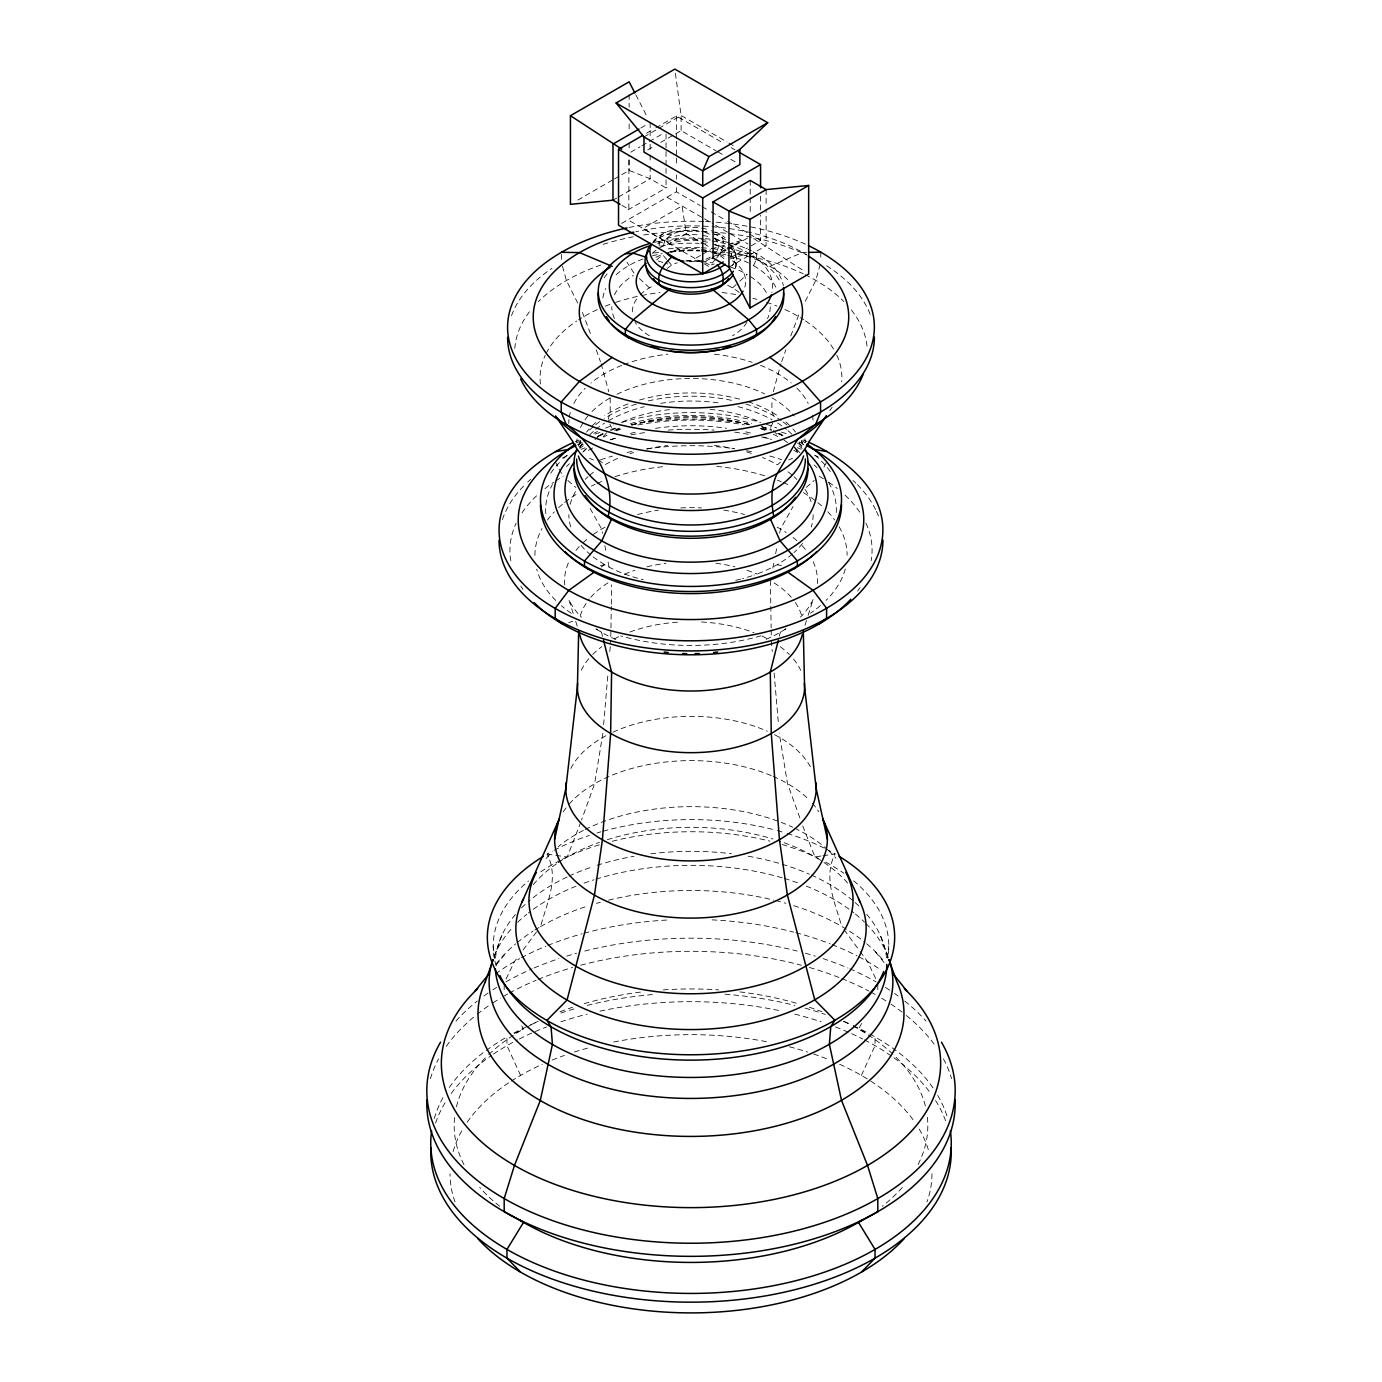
<?xml version="1.0" encoding="UTF-8"?>
<svg xmlns="http://www.w3.org/2000/svg" width="1382" height="1382" viewBox="0 0 1382 1382"><rect width="100%" height="100%" fill="white"/><g stroke="black" fill="none" stroke-linecap="round" stroke-linejoin="round"><path stroke-width="0.75" stroke-dasharray="5 3.75" d="M610.809 636.549L610.913 630.088M610.948 627.929L611.293 606.387M611.328 604.245L611.639 584.862M602.898 733.255L594.623 783.698L581.563 819.992M603.623 724.652L608.011 673.086M609.825 651.596L610.74 640.851M887.469 958.158L888.799 945.858M716.567 257.985C722.302 251.939 726.621 241.228 720.022 234.249A41.011 23.684 0 0 0 711.471 230.535M772.814 568.14L774.024 561.956M775.63 553.733L777.254 545.493M779.673 533.141L780.467 529.03L793.061 506.538M773.298 391.728L780.968 363.639M779.344 636.256L780.346 632.265L785.581 628.948M820.217 264.325L815.777 280.408L804.41 302.986M534.799 930.069A212.983 122.963 0 0 1 540.569 926.614C546.771 903.189 559.52 877.795 547.099 854.111A203.655 117.574 0 0 1 552.334 851.243M804.998 625.251L807.485 617.339M808.125 615.353L813.117 599.529M501.891 935.199L493.892 957.778M781.676 361.652L785.874 349.784M790.78 335.947L799.677 312.384M580.837 821.996L567.242 856.995A175.134 101.111 0 0 0 558.155 862.713M753.518 265.638L756.645 258.762L756.645 253.683L748.768 253.165L729.696 259.108A54.693 31.579 0 0 1 743.81 289.598M861.401 1075.403L875.031 1045.673L875.031 1036.932M770.62 427.435L773.022 422.443M506.071 978.992L514.467 961.578L518.198 956.586M823.931 467.168L826.816 461.692M861.677 1023.492L858.464 1029.003L867.654 1033.408M829.822 410.644L832.137 407.206M523.156 949.918L538.03 929.913M653.444 241.885L655.483 239.19M496.017 965.172L506.624 952.06M715.323 259.436L710.348 265.206L714.218 263.979M603.312 436.487L608.754 430.493M586.279 448.528L581.908 453.054A126.021 72.762 0 0 1 586.279 449.029M732.529 287.888L738.351 282.515M739.802 281.168L747.075 274.431M780.415 462.193L777.427 464.853A122.152 70.517 0 0 0 762.467 457.477M806.276 487.38L814.309 480.435M601.153 567.104L604.573 564.651A122.152 70.517 0 0 0 643.183 579.697M640.851 128.008L646.43 124.795M646.534 133.225L653.997 128.906M655.863 127.835L676.385 115.984L723.961 143.452M643.96 136.939L656.951 129.424M658.817 128.353L681.101 115.483L727.018 142.001M630.745 152.193L640.021 146.838M641.887 145.766L647.467 142.553M649.315 141.482L664.172 132.897M647.674 149.964L653.237 146.734M660.665 142.45L673.673 134.952M675.522 133.864L681.101 130.651L715.997 150.811M577.78 200.079L612.623 179.971M614.454 178.9L619.965 175.739M621.796 174.668L629.138 170.435L650.145 178.744L666.038 187.917L666.038 179.28M612.986 200.183L616.717 198.041M618.566 196.97L650.145 178.744L650.145 165.788M627.929 209.909L666.988 187.365M621.658 223.4L676.385 191.804L700.173 205.538M686.301 233.662L669.303 243.474L642.993 228.479L682.052 205.918L686.301 233.662L702.989 243.301M700.38 255.515L695.284 258.469L699.741 261.163M702.073 254.547L710.573 249.641M710.175 258.676L702.73 262.96L627.929 219.79M712.024 257.605L725.049 250.073M726.915 249.002L741.788 240.416L712.266 248.656L704.837 244.372M716.774 255.825L726.068 250.453M727.934 249.382L748.353 237.583M730.715 257.639L747.455 247.983M751.169 245.823L760.566 240.399L760.566 215.126M728.953 267.141L747.541 256.413M749.389 255.342L766.112 245.685L766.112 209.01M514.346 1033.408L523.536 1029.003L521.394 1025.323M788.742 459.93L792.508 458.271M769.912 266.311L802.597 252.509L806.639 252.44M568.762 622.522L572.684 621.382M600.462 565.756L604.573 564.651M820.977 856.028L814.931 856.892A175.134 101.111 0 0 0 778.688 840.826M822.998 855.734L835.091 853.99C822.67 877.674 835.384 903.085 841.69 926.458A212.983 122.963 0 0 1 865.08 942.438M714.218 234.56L720.022 234.249A41.011 23.684 0 0 1 725.135 237.842M671.669 234.785L662.013 234.284L659.508 237.894L659.11 246.134M547.099 854.111L567.242 856.995A175.134 101.111 0 0 1 599.442 842.346M781.417 565.687L777.323 564.582L780.726 567.035M658.143 260.956L667.817 263.997M589.63 458.358L593.396 459.999M728.85 143.054L736.209 147.304M731.285 147.684L734.948 149.792M717.828 151.865L723.339 155.043M730.698 159.293L736.209 162.471M702.004 206.592L709.329 210.824M711.16 211.878L725.792 220.325M727.623 221.379L747.766 233.005M749.597 234.059L760.566 240.399M753.743 238.55L805.119 271.718M666.988 197.229L702.592 217.786M704.457 218.857L713.786 224.247M715.651 225.318L728.729 232.867M730.594 233.938L748.042 244.027M621.831 205.279L628.879 209.356L628.879 155.423M704.284 263.876L712.11 268.384M596.281 629.035L601.533 632.334A126.453 73.004 0 0 0 615.836 639.469M567.864 480.539L575.879 487.483M598.717 459.619L604.677 464.922A122.152 70.517 0 0 1 619.706 457.563M639.365 278.508L649.523 287.922M794.339 446.922L800.178 452.968A126.021 72.762 0 0 0 794.322 447.63M773.35 430.424L778.809 436.418M666.711 259.453L662.98 255.117A39.646 22.889 0 0 0 656.675 259.868M667.955 260.887L671.669 265.223M875.514 951.904L884.756 963.444M844.16 929.792L858.913 949.866M860.157 951.542L867.533 961.578L875.929 978.992M633.941 273.014L627.013 262.252M803.201 444.779L801.474 441.825A114.361 66.025 0 0 1 803.011 445.54M590.131 508.49L601.654 529.099L602.448 533.21M555.374 461.795L558.242 467.271M559.209 469.085L563.044 476.375M635.824 94.805L647.277 117.073M773.816 415.965L771.916 412.233L771.916 399.847M577.728 303.073L566.395 280.511L561.956 264.428M582.461 312.47L591.358 336.016M609.894 424.17L611.483 427.504M520.599 1075.403L506.969 1045.673L506.969 1036.932A260.248 150.258 0 0 0 448.735 1088.29M799.85 817.885L787.498 783.629L779.223 733.186M802.752 825.952L814.931 856.892A175.134 101.111 0 0 1 822.325 861.383M888.177 957.622L880.179 935.061M596.247 349.871L600.444 361.739M601.153 363.708L608.806 391.78M573.219 613.47L568.848 599.633A126.453 73.004 0 0 0 581.442 617.236M575.724 621.382L577.59 627.307M734.067 249.399L735.379 254.271M602.535 636.325L601.533 632.334A126.453 73.004 0 0 1 595.867 628.879M604.867 545.562L606.473 553.802M608.08 562.025L609.704 570.265M675.401 73.315L681.101 115.483L681.101 130.651M493.201 946.014L494.531 958.313M771.363 640.799L772.279 651.527M774.11 673.017L778.498 724.583M770.396 580.492L770.776 604.176M770.811 606.335L771.156 627.877M771.191 630.019L771.294 636.48M877.812 984.727L877.812 990.341M820.77 252.163L820.77 260.282M766.112 189.593L766.112 206.851M760.566 196.175L760.566 213.018M750.219 180.42L750.219 195.518M750.219 197.678L750.219 214.936M676.385 115.984L676.385 139.15M676.385 141.258L676.385 155.993M676.385 158.101L676.385 166.531M676.385 174.961L676.385 179.159M676.385 187.589L676.385 191.804M666.038 133.985L666.038 166.341M666.038 168.5L666.038 177.121M650.145 122.653L650.145 135.591M650.145 144.229L650.145 152.849M650.145 155.009L650.145 163.646M629.138 94.477L629.138 107.14M629.138 124.017L629.138 130.34M629.138 143.002L629.138 151.45M629.138 159.88L629.138 170.435M610.188 397.843L610.188 412.302L608.305 419.247M561.403 254.305L561.403 260.386M504.188 984.727L504.188 990.341M455.023 1201.943A240.969 139.116 0 0 1 450.031 1173.784M453.106 1151.586A240.969 139.116 0 0 1 462.797 1129.094M467.185 1122.236A240.969 139.116 0 0 1 509.422 1082.313M511.236 1081.121A240.969 139.116 0 0 1 542.383 1064.261M552.161 1060.063A240.969 139.116 0 0 1 564.322 1055.433M574.394 1052.03A240.969 139.116 0 0 1 590.477 1047.331M613.608 1042.028A240.969 139.116 0 0 1 768.392 1042.028M789.45 1046.796A240.969 139.116 0 0 1 807.606 1052.03M813.566 1054A240.969 139.116 0 0 1 829.839 1060.063M839.617 1064.261A240.969 139.116 0 0 1 868.933 1079.947M870.764 1081.121A240.969 139.116 0 0 1 914.815 1122.236M919.203 1129.094A240.969 139.116 0 0 1 928.894 1151.586M931.969 1173.784A240.969 139.116 0 0 1 926.977 1201.943M435.589 1123.065A260.248 150.258 0 0 1 446.421 1100.556M451.188 1093.542A260.248 150.258 0 0 1 491.681 1055.312M493.512 1054.051A260.248 150.258 0 0 1 517.524 1039.903M519.356 1038.97A260.248 150.258 0 0 1 546.477 1026.964M560.867 1021.799A260.248 150.258 0 0 1 587.195 1014.129M599.909 1011.175A260.248 150.258 0 0 1 782.091 1011.175M794.805 1014.129A260.248 150.258 0 0 1 821.133 1021.799M835.523 1026.964A260.248 150.258 0 0 1 862.644 1038.97M864.476 1039.903A260.248 150.258 0 0 1 892.15 1056.574M893.947 1057.852A260.248 150.258 0 0 1 930.812 1093.542M935.579 1100.556A260.248 150.258 0 0 1 946.411 1123.065M434.311 1118.418A260.248 150.258 0 0 1 444.278 1095.356M513.931 1033.062A260.248 150.258 0 0 1 528.719 1025.703M530.636 1024.839A260.248 150.258 0 0 1 536.475 1022.265M560.867 1013.041A260.248 150.258 0 0 1 574.808 1008.722M587.195 1005.388A260.248 150.258 0 0 1 652.788 994.539M724.963 994.211A260.248 150.258 0 0 1 794.805 1005.388M805.153 1008.134A260.248 150.258 0 0 1 825.279 1014.457M843.538 1021.436A260.248 150.258 0 0 1 851.364 1024.839M853.281 1025.703A260.248 150.258 0 0 1 868.069 1033.062M869.831 1034.012A260.248 150.258 0 0 1 933.265 1088.29M937.722 1095.356A260.248 150.258 0 0 1 947.689 1118.418M927.374 1117.295A236.823 136.732 0 0 1 917.993 1164.663M902.273 1187.449A236.823 136.732 0 0 1 882.286 1206.296M499.714 1206.296A236.823 136.732 0 0 1 479.727 1187.449M464.007 1164.663A236.823 136.732 0 0 1 454.626 1117.295M456.44 1106.792A236.823 136.732 0 0 1 485.894 1057.316M488.762 1054.535A236.823 136.732 0 0 1 523.536 1029.003M527.043 1027.016A236.823 136.732 0 0 1 538.099 1021.263M560.004 1011.779A236.823 136.732 0 0 1 572.58 1007.271M584.206 1003.643A236.823 136.732 0 0 1 642.112 991.896M663.291 989.892A236.823 136.732 0 0 1 718.709 989.892M739.888 991.896A236.823 136.732 0 0 1 797.794 1003.643M809.42 1007.271A236.823 136.732 0 0 1 821.996 1011.779M843.901 1021.263A236.823 136.732 0 0 1 851.347 1025.064M853.16 1026.031A236.823 136.732 0 0 1 893.238 1054.535M896.106 1057.316A236.823 136.732 0 0 1 925.56 1106.792M430.424 1078.686A264.187 152.521 0 0 1 438.543 1058.906M446.3 1046.329A264.187 152.521 0 0 1 475.633 1015.494M477.256 1014.181A264.187 152.521 0 0 1 491.059 1004.127M492.89 1002.917A264.187 152.521 0 0 1 500.353 998.236M504.188 995.973A264.187 152.521 0 0 1 507.695 993.986M509.474 993.019A264.187 152.521 0 0 1 536.147 980.253M538.168 979.406A264.187 152.521 0 0 1 572.597 967.469M580.647 965.241A264.187 152.521 0 0 1 801.353 965.241M809.403 967.469A264.187 152.521 0 0 1 839.755 977.782M841.793 978.594A264.187 152.521 0 0 1 868.933 991.084M870.746 992.034A264.187 152.521 0 0 1 876.067 994.971M881.647 998.236A264.187 152.521 0 0 1 889.11 1002.917M890.941 1004.127A264.187 152.521 0 0 1 904.744 1014.181M906.367 1015.494A264.187 152.521 0 0 1 935.7 1046.329M943.457 1058.906A264.187 152.521 0 0 1 951.576 1078.686M455.956 1021.073A264.187 152.521 0 0 1 477.256 1001.069M483.976 995.956A264.187 152.521 0 0 1 491.059 991.015M492.89 989.806A264.187 152.521 0 0 1 496.587 987.439M505.933 981.859A264.187 152.521 0 0 1 532.156 968.834M534.143 967.97A264.187 152.521 0 0 1 558.915 958.607M566.655 956.137A264.187 152.521 0 0 1 576.605 953.217M584.741 951.058A264.187 152.521 0 0 1 797.259 951.058M805.395 953.217A264.187 152.521 0 0 1 815.345 956.137M823.085 958.607A264.187 152.521 0 0 1 847.857 967.97M849.844 968.834A264.187 152.521 0 0 1 876.067 981.859M885.413 987.439A264.187 152.521 0 0 1 892.737 992.224M894.517 993.451A264.187 152.521 0 0 1 898.024 995.956M904.744 1001.069A264.187 152.521 0 0 1 926.044 1021.073M495.585 973.809A249.658 144.143 0 0 1 519.632 958.676M521.394 957.726A249.658 144.143 0 0 1 545.873 946.221M547.859 945.409A249.658 144.143 0 0 1 582.047 933.817M584.085 933.247A249.658 144.143 0 0 1 669.994 919.876M712.006 919.876A249.658 144.143 0 0 1 793.821 932.159M795.877 932.695A249.658 144.143 0 0 1 830.15 943.82M832.154 944.614A249.658 144.143 0 0 1 857.013 955.86M858.827 956.793A249.658 144.143 0 0 1 880.973 969.991M540.569 926.614A212.983 122.963 0 0 1 588.507 905.78M596.385 903.396A212.983 122.963 0 0 1 600.41 902.256M608.598 900.148A212.983 122.963 0 0 1 773.678 900.062M775.734 900.563A212.983 122.963 0 0 1 785.892 903.292M793.769 905.659A212.983 122.963 0 0 1 841.759 926.424M866.669 943.751A212.983 122.963 0 0 1 884.549 961.958M496.259 963.859A212.983 122.963 0 0 1 515.572 943.923M517.179 942.593A212.983 122.963 0 0 1 532.916 931.243M576.052 886.19A201.876 116.554 0 0 0 548.412 899.561A201.876 116.554 0 0 0 528.442 912.949M584.068 883.133A201.876 116.554 0 0 1 594.001 879.764M595.936 879.159A201.876 116.554 0 0 1 782.437 877.881M784.406 878.468A201.876 116.554 0 0 1 798.209 883.012M806.224 886.069A201.876 116.554 0 0 1 833.899 899.388A201.876 116.554 0 0 1 853.8 912.794M855.441 914.089A201.876 116.554 0 0 1 864.527 922.157M865.927 923.522A201.876 116.554 0 0 1 887.728 955.549M494.359 955.705A201.876 116.554 0 0 1 513.258 926.804M517.663 922.312A201.876 116.554 0 0 1 526.801 914.262M567.121 876.983A195.812 113.048 0 0 0 552.679 884.532A195.812 113.048 0 0 0 528.632 901.358M569.038 876.084A195.812 113.048 0 0 1 593.223 866.549M597.076 865.287A195.812 113.048 0 0 1 634.062 856.27M650.784 853.782A195.812 113.048 0 0 1 731.475 853.748M748.198 856.218A195.812 113.048 0 0 1 809.368 874.201M811.32 875.065A195.812 113.048 0 0 1 829.615 884.359A195.812 113.048 0 0 1 853.575 901.202M855.078 902.515A195.812 113.048 0 0 1 860.675 907.784M866.687 914.279A195.812 113.048 0 0 1 886.518 958.02M495.499 958.158A195.812 113.048 0 0 1 515.486 914.435M521.515 907.939A195.812 113.048 0 0 1 527.147 902.653M560.228 860.416A197.799 114.188 0 0 0 551.28 865.27A197.799 114.188 0 0 0 538.479 873.407M562.077 859.466A197.799 114.188 0 0 1 600.082 844.609M612.312 841.241A197.799 114.188 0 0 1 769.947 841.154M782.177 844.506A197.799 114.188 0 0 1 818.317 858.395M825.71 862.161A197.799 114.188 0 0 1 831.014 865.097A197.799 114.188 0 0 1 843.797 873.234M853.679 880.8A197.799 114.188 0 0 1 887.693 957.778M496.19 965.863A197.799 114.188 0 0 1 494.652 959.92M494.272 957.933A197.799 114.188 0 0 1 528.546 880.956M554.113 850.293A203.655 117.574 0 0 1 589.319 835.419M597.041 832.966A203.655 117.574 0 0 1 601.015 831.809M603.018 831.238A203.655 117.574 0 0 1 775.216 830.046M777.237 830.599A203.655 117.574 0 0 1 785.218 832.862M787.17 833.45A203.655 117.574 0 0 1 824.553 848.272M826.367 849.187A203.655 117.574 0 0 1 835.16 853.955M607.32 839.703A175.134 101.111 0 0 1 772.987 839.012M824.087 862.558A175.134 101.111 0 0 1 848.842 884.48M533.297 884.618A175.134 101.111 0 0 1 556.393 863.905M583.359 830.409A162.057 93.561 0 0 0 576.536 834.123A162.057 93.561 0 0 0 558.328 846.63M585.122 829.511A162.057 93.561 0 0 1 792.715 827.265M794.667 828.181A162.057 93.561 0 0 1 805.706 833.985A162.057 93.561 0 0 1 827.023 849.222M828.526 850.586A162.057 93.561 0 0 1 836.024 858.326M546.115 858.447A162.057 93.561 0 0 1 550.744 853.489M771.242 775.596A136.386 78.739 0 0 0 594.657 783.732A136.386 78.739 0 0 0 568.399 804.98M773.16 776.408A136.386 78.739 0 0 1 787.55 783.611A136.386 78.739 0 0 1 809.178 799.919M812.27 803.201A136.386 78.739 0 0 1 818.835 811.787M563.251 811.89A136.386 78.739 0 0 1 567 806.673M605.903 735.708A125.192 72.279 0 0 0 602.569 737.573A125.192 72.279 0 0 0 570.092 769.964M613.021 732.166A125.192 72.279 0 0 1 767.304 731.233M774.542 734.688A125.192 72.279 0 0 1 779.621 737.47A125.192 72.279 0 0 1 811.96 769.878M581.321 670.27A113.583 65.576 0 0 1 589.855 657.452M592.688 654.446A113.583 65.576 0 0 1 601.792 646.69M614.161 639.002A113.583 65.576 0 0 1 619.81 636.204M629.898 632.006A113.583 65.576 0 0 1 680.324 622.004M701.486 621.986A113.583 65.576 0 0 1 753.985 632.714M762.018 636.117A113.583 65.576 0 0 1 767.666 638.916M780.346 646.811A113.583 65.576 0 0 1 789.416 654.55M793.544 659.093A113.583 65.576 0 0 1 800.731 670.374M580.302 615.802A112.218 64.781 0 0 1 589.354 598.976M590.788 597.283A112.218 64.781 0 0 1 609.894 581.667M624.56 574.221A112.218 64.781 0 0 1 634.804 570.351M646.914 566.845A112.218 64.781 0 0 1 665.899 563.286M715.911 563.251A112.218 64.781 0 0 1 734.896 566.81M747.006 570.282A112.218 64.781 0 0 1 757.25 574.135M774.093 582.893A112.218 64.781 0 0 1 794.08 600.825M795.324 602.569A112.218 64.781 0 0 1 801.733 615.923M605.057 527.233A126.453 73.004 0 0 0 601.688 529.116A126.453 73.004 0 0 0 590.77 536.285M637.62 514.553A126.453 73.004 0 0 1 658.35 510.183M680.773 507.92A126.453 73.004 0 0 1 701.382 507.92M723.805 510.148A126.453 73.004 0 0 1 744.553 514.501M777.116 527.129A126.453 73.004 0 0 1 780.502 529.012A126.453 73.004 0 0 1 786.133 532.485M813.169 561.731A126.453 73.004 0 0 1 817.228 584.862M813.1 599.529A126.453 73.004 0 0 1 800.437 617.132M785.961 628.775A126.453 73.004 0 0 1 780.312 632.248A126.453 73.004 0 0 1 765.991 639.382M793.061 537.477A126.453 73.004 0 0 1 799.176 542.78M802.026 545.631A126.453 73.004 0 0 1 806.052 550.295M564.754 584.949A126.453 73.004 0 0 1 568.9 561.835M576.035 550.399A126.453 73.004 0 0 1 580.095 545.735M582.945 542.867A126.453 73.004 0 0 1 589.095 537.581M591.358 486.067A156.097 90.124 0 0 1 595.124 484.305M597.041 483.458A156.097 90.124 0 0 1 604.919 480.228M615.007 476.669A156.097 90.124 0 0 1 665.381 466.442M716.826 466.425A156.097 90.124 0 0 1 765.213 475.961M777.289 480.124A156.097 90.124 0 0 1 781.279 481.696M783.231 482.508A156.097 90.124 0 0 1 790.867 485.946M845.266 568.987A156.097 90.124 0 0 1 826.108 600.324M820.355 605.644A156.097 90.124 0 0 1 810.457 613.211M803.391 492.631A156.097 90.124 0 0 1 823.482 507.522M827.801 511.772A156.097 90.124 0 0 1 834.659 519.926M839.133 526.749A156.097 90.124 0 0 1 847.097 555.27M571.336 613.332A156.097 90.124 0 0 1 561.472 605.765M555.737 600.444A156.097 90.124 0 0 1 536.7 569.108M534.903 555.391A156.097 90.124 0 0 1 542.003 528.598M547.445 520.047A156.097 90.124 0 0 1 554.355 511.893M558.673 507.643A156.097 90.124 0 0 1 563.2 503.704M564.789 502.426A156.097 90.124 0 0 1 578.851 492.769M760.998 635.806A156.097 90.124 0 0 1 620.794 635.893M865.944 523.122A181.077 104.548 0 0 1 871.144 560.677M860.001 587.626A181.077 104.548 0 0 1 857.617 591.03M819.181 476.254A181.077 104.548 0 0 1 826.782 480.919M828.613 482.145A181.077 104.548 0 0 1 837.285 488.485M845.076 495.171A181.077 104.548 0 0 1 860.122 512.739M600.583 459.757A181.077 104.548 0 0 1 612.502 456.112M627.1 452.484A181.077 104.548 0 0 1 633.492 451.171M646.31 448.977A181.077 104.548 0 0 1 733.842 448.632M746.591 450.705A181.077 104.548 0 0 1 755.142 452.432M769.722 456.025A181.077 104.548 0 0 1 781.659 459.67M523.035 589.475A181.077 104.548 0 0 1 520.772 586.054M510.822 560.816A181.077 104.548 0 0 1 516.125 523.26M521.999 512.86A181.077 104.548 0 0 1 537.114 495.309M544.923 488.623A181.077 104.548 0 0 1 553.646 482.283M555.478 481.074A181.077 104.548 0 0 1 563.096 476.41M562.301 458.047A191.943 110.819 0 0 1 567.726 455.3M581.079 449.375A191.943 110.819 0 0 1 585.035 447.82M610.637 439.545A191.943 110.819 0 0 1 618.687 437.524M631.038 434.898A191.943 110.819 0 0 1 647.502 432.221M668.162 430.096A191.943 110.819 0 0 1 714.097 430.078M734.758 432.169A191.943 110.819 0 0 1 751.221 434.829M761.517 436.971A191.943 110.819 0 0 1 771.622 439.459M797.224 447.699A191.943 110.819 0 0 1 801.197 449.254M814.551 455.162A191.943 110.819 0 0 1 818.179 456.958M853.022 480.521A191.943 110.819 0 0 1 855.924 483.251M857.324 484.633A191.943 110.819 0 0 1 875.618 509.63M876.447 511.357A191.943 110.819 0 0 1 879.626 519.407M502.443 519.546A191.943 110.819 0 0 1 524.866 484.771M527.717 482.024A191.943 110.819 0 0 1 530.705 479.312M575.24 441.687A191.943 110.819 0 0 1 579.11 440.046M595.158 434.052A191.943 110.819 0 0 1 600.842 432.221M610.637 429.405A191.943 110.819 0 0 1 618.687 427.384M631.038 424.74A191.943 110.819 0 0 1 751.221 424.689M761.517 426.831A191.943 110.819 0 0 1 771.622 429.318M781.417 432.117A191.943 110.819 0 0 1 787.101 433.931M803.149 439.908A191.943 110.819 0 0 1 807.019 441.549M577.641 444.693A172.75 99.729 0 0 1 583.135 442.033M598.665 435.624A172.75 99.729 0 0 1 604.746 433.499M614.662 430.424A172.75 99.729 0 0 1 622.902 428.23M637.776 424.982A172.75 99.729 0 0 1 744.449 424.93M761.396 428.679A172.75 99.729 0 0 1 767.563 430.338M777.496 433.395A172.75 99.729 0 0 1 783.559 435.52M799.107 441.912A172.75 99.729 0 0 1 802.804 443.657M630.002 453.711A122.152 70.517 0 0 1 633.699 452.519M647.329 448.925A122.152 70.517 0 0 1 667.748 445.54M714.425 445.505A122.152 70.517 0 0 1 734.844 448.874M746.574 451.897A122.152 70.517 0 0 1 752.154 453.642M813.152 514.709A122.152 70.517 0 0 1 811.269 526.957M802.545 543.402A122.152 70.517 0 0 1 793.976 552.575M792.508 553.871A122.152 70.517 0 0 1 777.289 564.564A122.152 70.517 0 0 1 754.088 575.067M604.539 564.461A122.152 70.517 0 0 1 592.412 556.272M590.857 555.028A122.152 70.517 0 0 1 579.369 543.281M570.697 526.836A122.152 70.517 0 0 1 568.848 514.588M570.161 504.361A122.152 70.517 0 0 1 577.002 489.314M585.277 479.312A122.152 70.517 0 0 1 588.024 476.704M589.492 475.425A122.152 70.517 0 0 1 594.174 471.659M787.982 471.763A122.152 70.517 0 0 1 792.646 475.529M794.097 476.825A122.152 70.517 0 0 1 796.844 479.433M805.084 489.435A122.152 70.517 0 0 1 811.873 504.482M751.998 575.793A122.152 70.517 0 0 1 742.566 578.626M740.614 579.144A122.152 70.517 0 0 1 734.671 580.561M588.317 450.394A145.369 83.922 0 0 1 593.465 447.578M610.378 439.925A145.369 83.922 0 0 1 618.41 437.04M630.313 433.482A145.369 83.922 0 0 1 636.515 431.927M655.5 428.334A145.369 83.922 0 0 1 726.69 428.282M745.675 431.858A145.369 83.922 0 0 1 751.877 433.412M763.78 436.954A145.369 83.922 0 0 1 771.83 439.839M828.699 482.663A145.369 83.922 0 0 1 835.989 515.59M793.89 450.273A145.369 83.922 0 0 1 797.639 452.519M814.171 464.991A145.369 83.922 0 0 1 816.952 467.652M545.804 513.707A145.369 83.922 0 0 1 552.403 484.512M566.551 466.425A145.369 83.922 0 0 1 569.436 463.782M597.525 436.591A150.517 86.911 0 0 1 603.45 434.017M615.836 429.387A150.517 86.911 0 0 1 619.637 428.161M631.47 424.844A150.517 86.911 0 0 1 750.72 424.775M762.57 428.075A150.517 86.911 0 0 1 766.354 429.301M778.757 433.913A150.517 86.911 0 0 1 782.73 435.606A136.973 79.085 0 0 0 779.172 433.844M797.552 443.086A150.517 86.911 0 0 1 803.305 446.611M815.466 455.611A150.517 86.911 0 0 1 818.559 458.323M821.426 461.087A150.517 86.911 0 0 1 831.342 473.059M550.762 473.18A150.517 86.911 0 0 1 560.712 461.208M563.614 458.444A150.517 86.911 0 0 1 568.313 454.384M578.903 446.749A150.517 86.911 0 0 1 584.672 443.225M593.707 433.343A150.517 86.911 0 0 1 597.525 431.53M605.471 428.109A150.517 86.911 0 0 1 613.746 425.034M621.555 422.495A150.517 86.911 0 0 1 760.636 422.426M766.354 424.222A150.517 86.911 0 0 1 776.736 428.005M801.422 440.34A150.517 86.911 0 0 1 805.17 442.776M577.037 442.896A150.517 86.911 0 0 1 580.803 440.478M597.663 436.695A136.973 79.085 0 0 1 603.036 433.948M610.602 430.528A136.973 79.085 0 0 1 618.531 427.435M630.468 423.583A136.973 79.085 0 0 1 751.704 423.514M761.62 426.623A136.973 79.085 0 0 1 771.588 430.424M579.939 448.304A136.973 79.085 0 0 1 583.273 445.747M798.9 445.868A136.973 79.085 0 0 1 802.234 448.424M603.658 437.058A126.021 72.762 0 0 1 607.095 435.209M616.268 430.89A126.021 72.762 0 0 1 622.09 428.541M631.902 425.19A126.021 72.762 0 0 1 750.271 425.12M760.083 428.472A126.021 72.762 0 0 1 765.904 430.804M773.315 434.207A126.021 72.762 0 0 1 778.532 436.937M783.974 440.167A126.021 72.762 0 0 1 787.602 442.551M622.574 421.907A112.529 64.971 0 0 1 672.205 409.366M709.951 409.348A112.529 64.971 0 0 1 759.582 421.821M779.69 433.309A112.529 64.971 0 0 1 782.92 435.796M794.546 447.733A112.529 64.971 0 0 1 798.036 453.054M594.951 439.649A112.529 64.971 0 0 1 602.621 433.292M608.339 420.871A117.038 67.563 0 0 1 644.271 406.688M660.786 403.337A117.038 67.563 0 0 1 721.369 403.319M737.884 406.636A117.038 67.563 0 0 1 772.175 419.817M777.669 423.082A117.038 67.563 0 0 1 786.41 429.37M787.999 430.683A117.038 67.563 0 0 1 792.404 434.76M799.159 442.689A117.038 67.563 0 0 1 802.355 447.682M579.714 447.785A117.038 67.563 0 0 1 582.91 442.776M589.699 434.864A117.038 67.563 0 0 1 594.122 430.787M595.728 429.457A117.038 67.563 0 0 1 604.504 423.186M636.359 404.08A117.038 67.563 0 0 0 608.339 416.051A117.038 67.563 0 0 0 604.504 418.366M648.331 400.901A117.038 67.563 0 0 1 733.825 400.849M745.796 404.01A117.038 67.563 0 0 1 773.851 415.947A117.038 67.563 0 0 1 781.314 420.698M783.058 421.959A117.038 67.563 0 0 1 789.537 427.211M801.37 441.186A117.038 67.563 0 0 1 803.253 444.555M580.699 441.29A117.038 67.563 0 0 0 577.987 446.334L580.561 441.912A114.361 66.025 0 0 0 579.041 445.626M589.699 430.044A117.038 67.563 0 0 1 594.122 425.967M595.728 424.637A117.038 67.563 0 0 1 602.656 419.558M628.05 403.907A114.361 66.025 0 0 0 610.222 412.32A114.361 66.025 0 0 0 604.677 415.757M639.503 400.054A114.361 66.025 0 0 1 742.635 400.003M748.249 401.747A114.361 66.025 0 0 1 771.951 412.216A114.361 66.025 0 0 1 779.241 416.863M785.788 421.925A114.361 66.025 0 0 1 790.089 425.898M792.923 428.921A114.361 66.025 0 0 1 795.514 432.048M586.573 432.134A114.361 66.025 0 0 1 589.164 429.007M592.014 425.984A114.361 66.025 0 0 1 596.35 422.011M616.959 394.267A114.361 66.025 0 0 1 764.609 393.887M771.951 397.774A114.361 66.025 0 0 1 794.253 416.017M804.929 438.716A114.361 66.025 0 0 1 805.309 442.551M576.691 442.637A114.361 66.025 0 0 1 577.089 438.802M580.561 427.453A114.361 66.025 0 0 1 589.164 414.548M592.014 411.542A114.361 66.025 0 0 1 610.222 397.861M621.693 365.418A122.203 70.551 0 0 0 604.677 373.624A122.203 70.551 0 0 0 590.943 383.039M623.731 364.623A122.203 70.551 0 0 1 667.731 354.207M714.425 354.189A122.203 70.551 0 0 1 752.188 362.326M760.48 365.332A122.203 70.551 0 0 1 777.513 373.52A122.203 70.551 0 0 1 791.195 382.952M796.896 388.135A122.203 70.551 0 0 1 808.211 403.389M812.391 415.222A122.203 70.551 0 0 1 813.152 421.372M568.797 423.497A122.203 70.551 0 0 1 569.004 419.42M569.263 417.364A122.203 70.551 0 0 1 570.68 411.231M573.858 403.475A122.203 70.551 0 0 1 585.225 388.221M597.266 309.62A150.932 87.135 0 0 0 584.396 316.253A150.932 87.135 0 0 0 578.609 319.795M605.247 306.199A150.932 87.135 0 0 1 611.431 303.85M615.646 302.382A150.932 87.135 0 0 1 639.503 295.955M641.593 295.523A150.932 87.135 0 0 1 660.078 292.552M722.112 292.518A150.932 87.135 0 0 1 736.451 294.677M752.914 298.287A150.932 87.135 0 0 1 756.904 299.358M766.561 302.312A150.932 87.135 0 0 1 776.96 306.096M784.941 309.499A150.932 87.135 0 0 1 797.829 316.132A150.932 87.135 0 0 1 803.616 319.657M836.818 355.191A150.932 87.135 0 0 1 841.742 381.864M805.481 320.883A150.932 87.135 0 0 1 833.968 349.767M540.448 384.058A150.932 87.135 0 0 1 545.251 355.312M546.132 353.498A150.932 87.135 0 0 1 576.726 321.021M600.876 265.033A176.343 101.819 0 0 0 566.447 280.529A176.343 101.819 0 0 0 538.375 301.604M653.582 252.992A176.343 101.819 0 0 1 659.767 252.284M670.201 251.369A176.343 101.819 0 0 1 699.465 250.747M701.555 250.816A176.343 101.819 0 0 1 709.951 251.213M712.041 251.351A176.343 101.819 0 0 1 724.531 252.474M726.604 252.699A176.343 101.819 0 0 1 747.23 255.895M749.32 256.309A176.343 101.819 0 0 1 803.253 273.809M805.136 274.707A176.343 101.819 0 0 1 815.829 280.373A176.343 101.819 0 0 1 843.797 301.483M851.329 309.913A176.343 101.819 0 0 1 867.205 348.316M514.812 348.437A176.343 101.819 0 0 1 529.98 311.088M603.191 244.355A183.391 105.878 0 0 1 633.25 236.788M643.649 234.975A183.391 105.878 0 0 1 699.413 231.45M701.503 231.52A183.391 105.878 0 0 1 709.847 231.9M711.937 232.021A183.391 105.878 0 0 1 806.57 254.893A157.721 91.057 0 0 0 802.648 252.491A157.721 91.057 0 0 0 635.824 231.692M826.626 265.793A183.391 105.878 0 0 1 870.556 315.511M511.513 315.649A183.391 105.878 0 0 1 551.884 268.402M629.121 227.477A183.391 105.878 0 0 1 703.593 221.448M705.666 221.535A183.391 105.878 0 0 1 714.01 222.018M716.101 222.174A183.391 105.878 0 0 1 806.57 244.735M668.266 248.864A111.527 64.384 0 0 1 699.378 247.654M701.469 247.758A111.527 64.384 0 0 1 709.778 248.38M711.834 248.605A111.527 64.384 0 0 1 769.947 266.294A111.527 64.384 0 0 1 787.636 279.63M746.816 322.317A58.7 33.894 0 0 1 732.46 335.809M649.454 335.757A58.7 33.894 0 0 1 635.15 322.248M632.3 311.796A58.7 33.894 0 0 1 638.726 296.404M640.194 294.85A58.7 33.894 0 0 1 654.342 285.348M727.554 285.314A58.7 33.894 0 0 1 740.545 293.658M770.24 306.769A79.24 45.744 0 0 1 767.528 318.62M614.437 318.534A79.24 45.744 0 0 1 611.76 306.7M614.472 294.85A79.24 45.744 0 0 1 633.232 275.415M686.802 261.043A79.24 45.744 0 0 1 699.206 261.233M701.279 261.371A79.24 45.744 0 0 1 711.436 262.528M730.56 267.089A79.24 45.744 0 0 1 746.971 274.344M750.616 276.59A79.24 45.744 0 0 1 766.751 293.295M642.958 258.97A88.344 51.013 0 0 0 628.603 265.707A88.344 51.013 0 0 0 614.541 276.262M652.442 255.877A88.344 51.013 0 0 1 662.185 253.545M670.218 252.18A88.344 51.013 0 0 1 699.447 250.954M701.538 251.075A88.344 51.013 0 0 1 709.864 251.887M713.924 252.457A88.344 51.013 0 0 1 725.844 254.824M727.778 255.325A88.344 51.013 0 0 1 748.457 262.925M753.674 265.707A88.344 51.013 0 0 1 776.494 288.579M602.915 297.959A88.344 51.013 0 0 1 605.679 288.562M756.662 258.745A92.767 53.553 0 0 1 780.623 282.757M604.21 277.834A92.767 53.553 0 0 1 609.237 271.442M660.596 246.134A92.767 53.553 0 0 1 698.981 243.387M701.002 243.491A92.767 53.553 0 0 1 709.035 244.199M714.926 244.994A92.767 53.553 0 0 1 725.395 246.998M727.433 247.482A92.767 53.553 0 0 1 747.386 254.219M749.303 255.083A92.767 53.553 0 0 1 756.524 258.831M654.532 242.368A92.767 53.553 0 0 1 703.162 238.481M705.183 238.654A92.767 53.553 0 0 1 713.129 239.552M715.064 239.846A92.767 53.553 0 0 1 729.61 242.852M731.614 243.405A92.767 53.553 0 0 1 751.324 250.833M753.155 251.766A92.767 53.553 0 0 1 783.335 285.642M712.058 240.917A81.624 47.126 0 0 1 771.916 292.639M657.711 243.405A81.624 47.126 0 0 1 710.003 240.606M655.88 257.277A54.693 31.579 0 0 1 663.688 254.115M671.065 252.06A54.693 31.579 0 0 1 699.188 250.211M705.2 250.937A54.693 31.579 0 0 1 709.087 251.628M711.004 252.042A54.693 31.579 0 0 1 726.206 257.242M667.333 268.488A27.346 15.789 0 0 1 677.301 262.735M685.627 260.922A27.346 15.789 0 0 1 698.048 261.146M704.647 262.718A27.346 15.789 0 0 1 710.313 265.223M714.701 238.032A27.346 15.789 0 0 1 714.667 253.822M710.365 257.069A27.346 15.789 0 0 1 704.699 259.574M703.127 260.075A27.346 15.789 0 0 1 687.459 261.578M663.654 245.91A27.346 15.789 0 0 1 698.048 230.656M704.647 232.228A27.346 15.789 0 0 1 710.313 234.733M666.003 253.562A39.646 22.889 0 0 1 699.223 248.933M701.227 249.209A39.646 22.889 0 0 1 710.797 251.489M712.559 252.111A39.646 22.889 0 0 1 723.995 258.641M731.113 254.789A44.708 25.809 0 0 1 735.328 269.576M722.648 247.948A44.708 25.809 0 0 1 725.775 249.969M652.304 253.338A44.708 25.809 0 0 1 656.295 250.004M659.352 248.034A44.708 25.809 0 0 1 698.739 240.848M702.54 241.332A44.708 25.809 0 0 1 709.864 242.869M713.319 243.906A44.708 25.809 0 0 1 722.579 248M730.629 244.873A41.011 23.684 0 0 1 730.612 257.121M653.116 241.971A41.011 23.684 0 0 1 699.499 227.875M701.59 228.168A41.011 23.684 0 0 1 709.605 229.948M730.992 244.683A44.57 25.74 0 0 1 732.166 265.914M652.425 243.163A44.57 25.74 0 0 1 698.705 230.69M702.505 231.174A44.57 25.74 0 0 1 709.812 232.712M713.25 233.748A44.57 25.74 0 0 1 725.671 239.863M730.802 247.879A45.934 26.517 0 0 1 735.362 268.004M658.471 242.386A45.934 26.517 0 0 1 698.947 234.992M702.851 235.493A45.934 26.517 0 0 1 710.383 237.065M713.924 238.136A45.934 26.517 0 0 1 723.442 242.334"/><path stroke-width="1.5" d="M578.695 630.572L577.417 687.234L565.808 788.673L554.614 839.392M778.342 640.229L770.292 672.101L771.26 733.531L779.465 839.703L787.377 894.983L814.758 999.894L834.901 1020.262L830.772 1026.619L829.373 1044.274L841.5 1100.348L867.533 1165.423L877.812 1198.557L877.812 1211.668L858.464 1222.362L875.031 1249.414L875.031 1258.156L861.401 1272.148M485.324 981.721L493.184 959.764M767.701 122.722L709.001 156.598L702.73 170.867L702.73 186.034L739.871 164.596L739.871 149.429L767.701 122.722L674.831 69.1L616.13 102.994L643.96 136.939L702.73 170.867L739.871 149.429M520.634 378.875A176.343 101.819 0 0 0 566.171 424.516C593.845 444.969 616.545 481.247 608.184 516.402L611.38 519.39L601.826 540.863L584.5 561.023L584.5 566.102L588.145 569.056M521.86 902.342L559.278 819.025A136.386 78.739 0 0 0 594.45 895.087L567.069 999.998L546.909 1020.382L551.038 1026.74L552.437 1044.395L540.31 1100.469L514.467 1165.423L504.188 1198.557L504.188 1211.668L523.536 1222.362L506.969 1249.414L506.969 1258.156L520.599 1272.148M826.35 415.809L809.023 441.67A122.203 70.551 0 0 1 777.323 473.283C770.465 487.051 771.225 501.96 773.695 516.332L770.517 519.321L780.053 540.794L797.362 560.937L797.362 566.015L793.717 568.987M474.803 991.43L488.053 975.018M671.652 257.104C664.206 263.927 656.191 273.671 659.369 284.485L662.945 287.491M719.02 287.473L722.596 284.467A44.708 25.809 0 0 0 733.324 274.5M670.045 288.89L633.232 319.864L625.355 329.486L625.355 334.548L628.482 337.813L631.712 338.504M818.956 624.128L826.626 618.41A191.943 110.819 0 0 0 882.943 540.034M612.088 357.437L579.404 381.38L561.23 402.007L561.23 412.147L566.223 424.481A176.343 101.819 0 0 0 815.553 424.36A176.343 101.819 0 0 0 862.99 374.781M594.346 572.01L568.762 590.39L555.184 608.374L555.184 618.514L562.871 624.232M620.052 204.26L612.986 200.183L570.438 204.329L570.438 115.708L629.138 81.814L634.856 92.957M639.002 129.079L612.986 144.091L612.986 200.183M723.27 261.941L702.712 273.809L618.531 225.197L618.531 149.377L642.785 135.367M618.531 149.377L702.712 197.989L760.566 164.579L760.566 187.745M728.953 267.141L713.06 257.968L713.06 201.876L750.219 180.42L766.112 189.593L808.66 185.464L808.66 274.085L749.96 307.979L728.953 267.141L728.953 211.049L766.112 189.593M713.06 201.876L728.953 211.049L749.96 219.358L808.66 185.464M712.11 258.52L713.06 257.968M750.219 338.452L753.432 337.778L756.541 334.496L756.541 329.434L748.681 319.812L711.937 288.873M499.057 540.189A191.943 110.819 0 0 0 555.132 618.549A191.943 110.819 0 0 0 826.574 618.376L826.626 608.27A191.943 110.819 0 0 1 555.132 608.408A191.943 110.819 0 0 1 555.426 451.689L568.935 449.34A172.75 99.729 0 0 1 575.845 445.609M625.459 253.735L633.319 253.217L646.638 257.363M808.66 252.405L820.77 252.163A183.391 105.878 0 0 1 820.545 401.886L820.597 412.061L815.605 424.395L797.656 439.372L777.358 473.318A122.203 70.551 0 0 1 604.487 473.404A122.203 70.551 0 0 1 572.925 441.756L555.599 415.913M610.222 267.382A111.527 64.384 0 0 0 612.9 357.938A111.527 64.384 0 0 0 769.774 357.351L802.458 381.294L820.597 401.903A183.391 105.878 0 0 1 561.178 402.041A183.391 105.878 0 0 1 561.455 252.301L579.542 252.595A157.721 91.057 0 0 1 633.785 232.141M806.397 445.47A172.75 99.729 0 0 1 813.29 449.219L826.816 451.551A191.943 110.819 0 0 1 826.574 608.235L813.065 590.304L787.533 571.923M612.191 266.38L579.542 252.595A157.721 91.057 0 0 0 579.352 381.397A157.721 91.057 0 0 0 802.406 381.259A157.721 91.057 0 0 0 808.297 255.929M738.61 151.899L760.566 164.579M616.13 102.994L709.001 156.598M702.73 186.034L643.96 152.106L643.96 136.939M621.831 149.187L570.438 115.708M717.223 264.705C722.164 269.663 724.444 277.678 722.596 284.467A44.708 25.809 0 0 1 673.829 290.082A44.708 25.809 0 0 1 646.223 266.208M893.999 974.966L907.197 991.43M860.209 902.204L822.756 818.921A136.386 78.739 0 0 1 787.343 894.966A136.386 78.739 0 0 1 594.45 895.087L602.414 839.772L610.637 733.583L611.604 672.17L603.537 640.298M888.885 959.626L896.763 981.548A212.983 122.963 0 0 1 841.431 1100.314A212.983 122.963 0 0 1 540.241 1100.504A212.983 122.963 0 0 1 485.324 981.721M827.386 839.289L816.192 788.586L804.583 687.148L803.305 630.486M749.96 219.358L749.96 307.979M702.712 197.989L702.712 273.809M904.225 1238.583A240.969 139.116 0 0 1 691 1312.9A240.969 139.116 0 0 1 477.775 1238.583M951.144 1147.803A260.248 150.258 0 0 1 691 1302.172A260.248 150.258 0 0 1 430.856 1147.803M950.367 1130.804A260.248 150.258 0 0 1 691 1293.431A260.248 150.258 0 0 1 431.633 1130.804M862.368 1220.064A236.823 136.732 0 0 1 519.632 1220.064M955.083 1099.657A264.187 152.521 0 0 1 691 1256.342A264.187 152.521 0 0 1 426.917 1099.657M941.453 1042.166A264.187 152.521 0 0 1 691 1243.23A264.187 152.521 0 0 1 440.547 1042.166M904.329 988.631A249.658 144.143 0 0 1 852.901 1173.214A249.658 144.143 0 0 1 529.099 1173.214A249.658 144.143 0 0 1 477.671 988.631M492.873 959.695A201.876 116.554 0 0 0 548.101 1064.382A201.876 116.554 0 0 0 833.588 1064.209A201.876 116.554 0 0 0 889.179 959.54M495.309 968.661A195.812 113.048 0 0 0 552.385 1044.412A195.812 113.048 0 0 0 829.321 1044.256A195.812 113.048 0 0 0 886.812 964.325M883.668 971.581A197.799 114.188 0 0 1 830.72 1026.601A197.799 114.188 0 0 1 550.986 1026.774A197.799 114.188 0 0 1 499.904 975.571M839.029 856.27A203.655 117.574 0 0 1 834.849 1020.244A203.655 117.574 0 0 1 546.84 1020.417A203.655 117.574 0 0 1 543.264 856.443M523.674 898.732A175.134 101.111 0 0 0 567.017 1000.015A175.134 101.111 0 0 0 814.706 999.86A175.134 101.111 0 0 0 858.412 898.594M536.32 872.457A162.057 93.561 0 0 0 576.294 966.433A162.057 93.561 0 0 0 805.464 966.294A162.057 93.561 0 0 0 845.767 872.336M566.292 782.385A125.192 72.279 0 0 0 602.379 839.79A125.192 72.279 0 0 0 779.431 839.686A125.192 72.279 0 0 0 815.726 782.298M804.393 683.347A113.583 65.576 0 0 1 690.896 752.672A113.583 65.576 0 0 1 577.607 683.244M802.234 634.735A112.218 64.781 0 0 1 689.065 691A112.218 64.781 0 0 1 579.317 632.507M717.638 652.028A126.453 73.004 0 0 1 713.578 652.494M699.154 653.531A126.453 73.004 0 0 1 695.025 653.651M686.802 653.651A126.453 73.004 0 0 1 682.673 653.531M668.249 652.511A126.453 73.004 0 0 1 664.189 652.045M534.091 602.587A181.077 104.548 0 0 0 562.82 624.249A181.077 104.548 0 0 0 818.904 624.094A181.077 104.548 0 0 0 850.776 599.287M555.426 451.689A191.943 110.819 0 0 1 573.34 442.534M808.936 442.395A191.943 110.819 0 0 1 826.868 451.517M813.29 449.219A172.75 99.729 0 0 1 813.013 590.269A172.75 99.729 0 0 1 568.71 590.425A172.75 99.729 0 0 1 568.987 449.375M565.048 551.694A145.369 83.922 0 0 0 588.11 569.09A145.369 83.922 0 0 0 793.683 568.952A145.369 83.922 0 0 0 816.814 551.573M540.483 504.655A150.517 86.911 0 0 0 584.448 566.119A150.517 86.911 0 0 0 797.328 565.981A150.517 86.911 0 0 0 841.517 504.551M806.984 444.019A150.517 86.911 0 0 1 797.328 560.919A150.517 86.911 0 0 1 584.448 561.04A150.517 86.911 0 0 1 575.206 444.14M805.378 450.826A136.973 79.085 0 0 1 787.757 550.312A136.973 79.085 0 0 1 594.035 550.433M594.035 550.191A136.973 79.085 0 0 1 576.778 450.687M574.048 462.4A126.021 72.762 0 0 0 601.792 540.898A126.021 72.762 0 0 0 780.018 540.777A126.021 72.762 0 0 0 807.468 461.502M611.345 519.407A112.529 64.971 0 0 1 585.208 495.654M795.548 497.347A112.529 64.971 0 0 1 611.518 519.304M573.962 468.636A117.038 67.563 0 0 0 608.149 516.419A117.038 67.563 0 0 0 773.661 516.315A117.038 67.563 0 0 0 808.038 468.55M805.637 450.048A117.038 67.563 0 0 1 773.661 511.495A117.038 67.563 0 0 1 608.149 511.599A117.038 67.563 0 0 1 576.415 450.135M576.639 458.997A114.361 66.025 0 0 0 610.049 505.691A114.361 66.025 0 0 0 771.778 505.587A114.361 66.025 0 0 0 805.361 458.91M803.598 455.939A114.361 66.025 0 0 1 771.778 491.146A114.361 66.025 0 0 1 610.049 491.232A114.361 66.025 0 0 1 578.367 456.025M557.084 418.124A150.932 87.135 0 0 0 584.171 439.493A150.932 87.135 0 0 0 797.604 439.355A150.932 87.135 0 0 0 826.281 416.31M507.609 337.312A183.391 105.878 0 0 0 561.178 412.181A183.391 105.878 0 0 0 820.545 412.026A183.391 105.878 0 0 0 874.391 337.156M561.455 252.301A183.391 105.878 0 0 1 627.065 227.909M808.435 245.633A183.391 105.878 0 0 1 820.822 252.146M792.111 284.606A111.527 64.384 0 0 1 769.774 357.351M730.56 346.398A79.24 45.744 0 0 1 723.183 348.575M719.331 349.508A79.24 45.744 0 0 1 670.443 351.011M658.713 348.61A79.24 45.744 0 0 1 651.319 346.45M628.465 337.83A88.344 51.013 0 0 1 611.742 324.338M609.341 321.28A88.344 51.013 0 0 1 606.439 316.564M775.527 316.495A88.344 51.013 0 0 1 628.603 337.761M598.354 292.621A92.767 53.553 0 0 0 652.2 345.345A92.767 53.553 0 0 0 756.524 334.479A92.767 53.553 0 0 0 783.508 292.639M783.508 287.56A92.767 53.553 0 0 1 709.45 343.997A92.767 53.553 0 0 1 603.157 308.704A92.767 53.553 0 0 1 650.369 243.37M771.381 294.677A81.624 47.126 0 0 1 644.167 325.046A81.624 47.126 0 0 1 650.11 245.65M646.137 263.306A54.693 31.579 0 0 0 655.759 305.629A54.693 31.579 0 0 0 729.627 303.746A54.693 31.579 0 0 0 742.998 291.17M683.9 261.198A27.346 15.789 0 0 1 667.264 253.822M728.539 278.628A39.646 22.889 0 0 1 690.965 294.159A39.646 22.889 0 0 1 653.444 278.594M651.319 244.856A41.011 23.684 0 0 0 670.425 271.528A41.011 23.684 0 0 0 719.97 267.745A41.011 23.684 0 0 0 725.084 264.152M729.575 268.937A44.57 25.74 0 0 1 669.942 278.732A44.57 25.74 0 0 1 651.043 244.631M733.427 271.287A45.934 26.517 0 0 1 673.38 285.608A45.934 26.517 0 0 1 648.573 250.937"/></g></svg>
